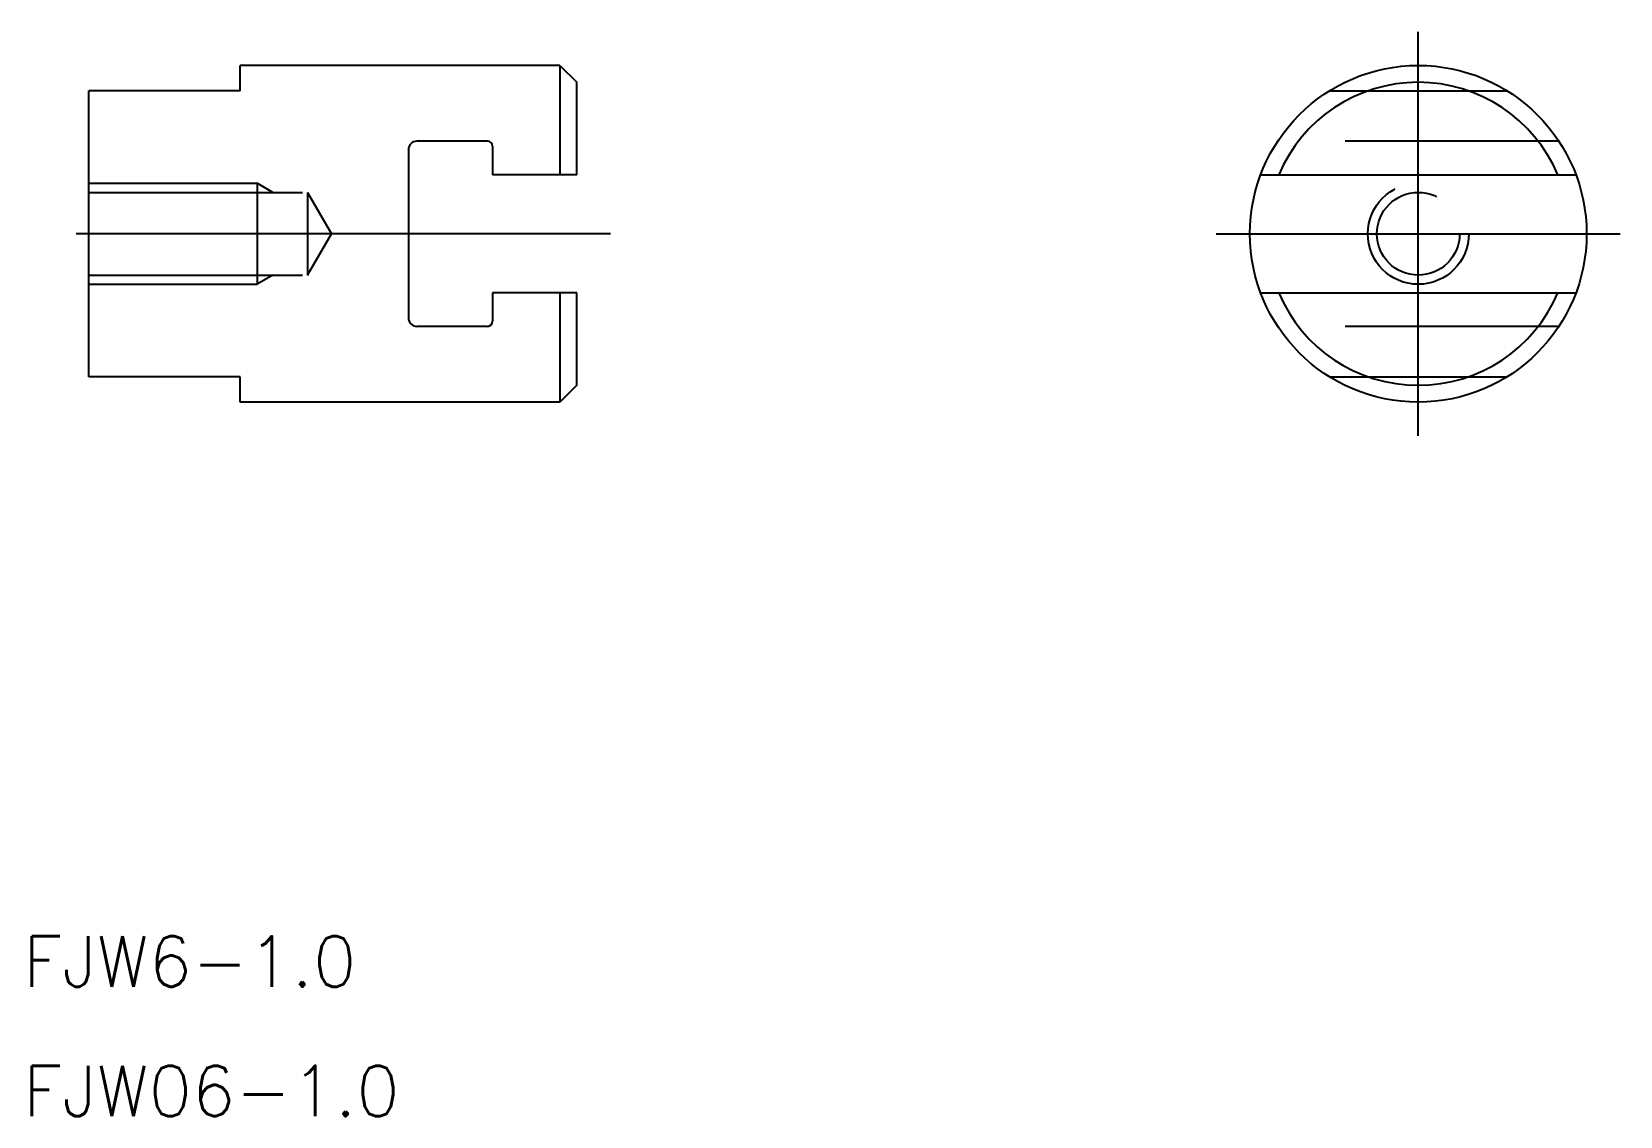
# Model space of a CAD drawing. Extents: x -82.4 to 12, y -52.4 to 12.
import ezdxf

# ---------------------------------------------------------------- set-up
doc = ezdxf.new("R2010")
doc.units = 0
doc.linetypes.add('CENTER', pattern=[50.8, 31.75, -6.35, 6.35, -6.35])
doc.linetypes.add('DASHED', pattern=[19.05, 12.7, -6.35])
doc.layers.get('0').update_dxf_attribs({"linetype": 'CONTINUOUS'})
doc.layers.add('CENTER', color=1, linetype='CENTER')
doc.styles.get("Standard").update_dxf_attribs({"font": 'txt.shx', "height": 3, "bigfont": 'bigfont.shx'})

# ---------------------------------------------------------------- blocks, each defined once
blk = doc.blocks.new('*U2')
at = {"color": 7, "linetype": 'CONTINUOUS'}
blk.add_text('FJW6-1.0', height=3, dxfattribs=at).set_placement((-82.899, -44.723))
blk = doc.blocks.new('*U3')
at = {"color": 7, "linetype": 'CONTINUOUS'}
blk.add_text('FJW06-1.0', height=3, dxfattribs=at).set_placement((-82.899, -52.418))

msp = doc.modelspace()

# ---------------------------------------------------------------- linework, layer by layer
at = {"color": 7, "linetype": 'CONTINUOUS'}
for p, q in [((-51, 10), (-70, 10)), ((-70, 8.5), (-70, 10)), ((-51, 10), (-50, 9)), ((-51, 10), (-51, 3.5)), ((-70, 8.5), (-79, 8.5)), ((-79, -8.5), (-79, 8.5)), ((-50, 3.5), (-50, 9)), ((-60, 5), (-60, -5)), ((-55.3, 5.5), (-59.5, 5.5)), ((-55, 5.2), (-55, 3.5)), ((-50, 3.5), (-55, 3.5)), ((-9.367, 3.5), (9.367, 3.5)), ((-50, -3.5), (-55, -3.5)), ((-55, -3.5), (-55, -5.2)), ((-51, -3.5), (-51, -10)), ((-50, -9), (-50, -3.5)), ((-9.367, -3.5), (9.367, -3.5)), ((-55.3, -5.5), (-59.5, -5.5)), ((-70, -8.5), (-79, -8.5)), ((-70, -10), (-70, -8.5)), ((-50, -9), (-51, -10)), ((-51, -10), (-70, -10))]:
    msp.add_line(p, q, dxfattribs=at)
at = {"color": 3, "linetype": 'DASHED'}
for p, q in [((-5.268, 8.5), (5.268, 8.5)), ((8.352, 5.5), (-8.352, 5.5)), ((-79, 3), (-69, 3)), ((-69, 3), (-69, -3)), ((-68.062, 2.458), (-69, 3)), ((-79, 2.458), (-66, 2.458)), ((-66, 2.458), (-66, -2.459)), ((-66, 2.458), (-64.581, 0)), ((-66, -2.459), (-64.581, 0)), ((-79, -2.459), (-66, -2.459)), ((-68.062, -2.459), (-69, -3)), ((-79, -3), (-69, -3)), ((8.352, -5.5), (-8.352, -5.5)), ((-5.268, -8.5), (5.268, -8.5))]:
    msp.add_line(p, q, dxfattribs=at)
at = {"color": 7, "linetype": 'CONTINUOUS'}
msp.add_circle((0, 0), 10, dxfattribs=at)
at = {"color": 3, "linetype": 'DASHED'}
for radius in [3, 2.458]:
    msp.add_circle((0, 0), radius, dxfattribs=at)
at = {"color": 7, "linetype": 'CONTINUOUS'}
for centre, radius, start, end in [((0, 0), 9, 22.88538, 157.11462), ((-59.5, 5), 0.5, 90, 180), ((-55.3, 5.2), 0.3, 0, 90), ((0, 0), 9, 202.88538, 337.11462), ((-59.5, -5), 0.5, 180, 270), ((-55.3, -5.2), 0.3, 270, 0)]:
    msp.add_arc(centre, radius, start, end, dxfattribs=at)
at = {"layer": 'CENTER', "color": 1, "linetype": 'CENTER'}
for p, q in [((0, -12), (0, 12)), ((-48, 0), (-81, 0)), ((-12, 0), (12, 0))]:
    msp.add_line(p, q, dxfattribs=at)

# ---------------------------------------------------------------- block references
at = {"color": 7, "linetype": 'CONTINUOUS'}
for name in ['*U2', '*U3']:
    msp.add_blockref(name, (0, 0), dxfattribs=at)

doc.saveas('drawing.dxf')
